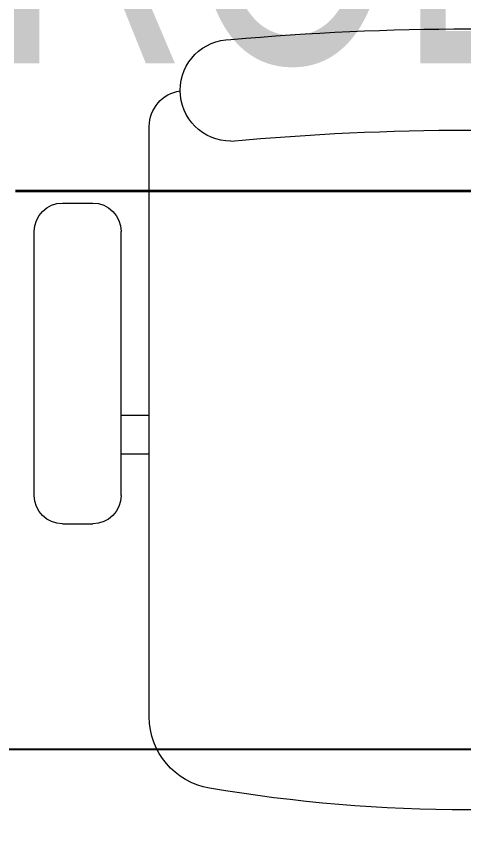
# Model space of a CAD drawing. Header units: inches. Extents: x -12418 to 57169, y -29325 to 19878.
# Drawn here: x 16301 to 16609, y -4768 to -4194 of the extents above; entities that cross this region are included whole.
import ezdxf
from ezdxf import colors
from ezdxf.entities.mleader import LeaderData, LeaderLine
from ezdxf.math import Vec2, Vec3

# ---------------------------------------------------------------- set-up
doc = ezdxf.new("R2010")
doc.units = ezdxf.units.IN
doc.header["$LTSCALE"] = 25
doc.header["$MEASUREMENT"] = 0
doc.linetypes.add('DASHDOT', pattern=[25.4, 12.7, -6.35, 0, -6.35])
doc.layers.get('0').update_dxf_attribs({"color": 8})
doc.layers.add('00-Ground Floor$0$False Ceiling', color=251, linetype='Continuous')
for name, color, linetype, lineweight in [('00-Ground Floor$0$LOADING', 253, 'Continuous', 5), ('E-LITE-CLNG-CNDT', 6, 'DASHDOT', 35), ('E-POWR-TEXT', 6, 'Continuous', 25)]:
    doc.layers.add(name, color=color, linetype=linetype, lineweight=lineweight)
doc.styles.add('DC_Elc_Romans', font='elc_romans.shx', dxfattribs={"width": 0.7})

# ---------------------------------------------------------------- blocks, each defined once
blk = doc.blocks.new('00-Ground Floor$0$GF21018-P')
at = {"color": 0}
for p, q in [((-0.2207, 0.47563), (-0.2207, 0.0675)), ((-0.2806, 0.34221), (-0.25983, 0.34221)), ((-0.30021, 0.32259), (-0.30021, 0.14)), ((-0.24021, 0.32259), (-0.24021, 0.14)), ((-0.24021, 0.29372), (-0.2207, 0.29372)), ((-0.24021, 0.26708), (-0.2207, 0.26708)), ((-0.2806, 0.12039), (-0.25983, 0.12039))]:
    blk.add_line(p, q, dxfattribs=at)
for centre, radius, start, end in [((-0.0001, -0.52948), 1.06948, 80.36712, 99.63288), ((-0.1707, 0.47563), 0.05, 99.63288, 180), ((-0.2806, 0.32259), 0.01962, 90, 180), ((-0.25983, 0.32259), 0.01962, 360, 90), ((-0.2806, 0.14), 0.01962, 180, 270), ((-0.25983, 0.14), 0.01962, 270, 360), ((-0.16429, 0.0425), 0.03511, 90, 270), ((0, 1.84674), 1.77674, 264.69456, 275.30527), ((-0.1957, 0.0675), 0.025, 180, 261.47208), ((0, 1.83136), 1.83136, 264.85322, 275.14698)]:
    blk.add_arc(centre, radius, start, end, dxfattribs=at)
blk = doc.blocks.new('00-Ground Floor$0$A$Ce9e1c4c3')
at = {"layer": '00-Ground Floor$0$False Ceiling', "color": 254, "linetype": 'Continuous'}
blk.add_line((-85802.07, -4700), (-82302.28, -4700), dxfattribs=at)
blk = doc.blocks.new('00-Ground Floor')
at = {"layer": '00-Ground Floor$0$False Ceiling', "color": 254}
blk.add_blockref('00-Ground Floor$0$A$Ce9e1c4c3', (100000, 0), dxfattribs=at)
at = {"layer": '00-Ground Floor$0$LOADING', "extrusion": (-2.24021e-05, 7.77426e-06, 1), "xscale": -1000, "yscale": 1000.000000000001, "zscale": 1000, "rotation": 180.0014107650308}
blk.add_blockref('00-Ground Floor$0$GF21018-P', (16612.95, -4202.05, -0.43), dxfattribs=at)

msp = doc.modelspace()

# ---------------------------------------------------------------- linework, layer by layer
at = {"layer": 'E-LITE-CLNG-CNDT'}
msp.add_lwpolyline([(11218.94, -4314.01), (17843.83, -4314.01)], dxfattribs=at)

# ---------------------------------------------------------------- block references
msp.add_blockref('00-Ground Floor', (0, 0), dxfattribs=at)

# ---------------------------------------------------------------- leaders
at = {"layer": 'E-POWR-TEXT'}
ml = msp.add_multileader_mtext('Standard', dxfattribs=at)
ml.set_content('LCP-GF\\PLIGHTING CONTROL PANEL', color=256, style='DC_Elc_Romans')
ml.set_leader_properties(color=45)
ml.build(insert=Vec2(0, 0))
ml.multileader.update_dxf_attribs({"dogleg_length": 2, "arrow_head_size": 125, "scale": 100})
ctx = ml.context
ctx.base_point, ctx.scale, ctx.char_height, ctx.arrow_head_size, ctx.landing_gap_size, ctx.plane_origin = Vec3(14616.86, -3792.35, 0), 100, 200, 125, 200, Vec3(14484.75, -3751.31, 0)
notes = []
notes.append((ctx, [(0, (1, 1, 0), (14532.17, -3792.35, 0), (1, 0), 84.69, [(0, [(14347.93, -3413.71, 0)], 0, [])])]))
ctx.mtext.insert, ctx.mtext.flow_direction = Vec3(14816.86, -3692.35, 0), 5
for ctx, leaders in notes:
    for number, flags, end, landing, length, lines in leaders:
        leader = LeaderData()
        leader.index, (leader.has_last_leader_line, leader.has_dogleg_vector, leader.attachment_direction) = number, flags
        leader.last_leader_point, leader.dogleg_vector, leader.dogleg_length = Vec3(end), Vec3(landing), length
        for number, points, colour, breaks in lines:
            line = LeaderLine()
            line.index, line.vertices, line.color, line.breaks = number, Vec3.list(points), colors.encode_raw_color(colour), breaks
            leader.lines.append(line)
        ctx.leaders.append(leader)

doc.saveas('drawing.dxf')
